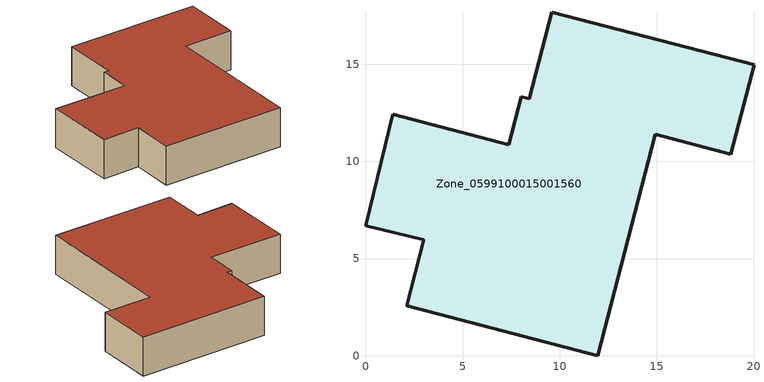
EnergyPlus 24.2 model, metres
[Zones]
Zone_0599100015001560
 floor ground (C_G): 11.96,0 2.12,2.56 3,5.96 0,6.68 1.41,12.42 7.38,10.87 8.02,13.34 8.42,13.23 9.58,17.68 20,14.97 18.8,10.38 14.92,11.39 z0.75
 wall outside (C_F): 18.8,10.38 20,14.97 9.58,17.68 8.42,13.23 8.02,13.34 7.38,10.87 1.41,12.42 0,6.68 3,5.96 2.12,2.56 11.96,0 14.92,11.39 18.8,10.38 z0.75:3.95
 roof outside (C_R): 11.96,0 14.92,11.39 18.8,10.38 20,14.97 9.58,17.68 8.42,13.23 8.02,13.34 7.38,10.87 1.41,12.42 0,6.68 3,5.96 2.12,2.56 z3.95
[BUILDING]
Pand.0599100015001560: North Axis=0; Terrain=City; Loads Convergence Tolerance Value=0.04; Temperature Convergence Tolerance Value=0.4; Solar Distribution=FullExterior; Maximum Number of Warmup Days=25; Minimum Number of Warmup Days=1
[Site:Location]
Rotterdam.The.Hague.AP_ZH_NLD Design_Conditions: Latitude=51.96; Longitude=4.45; Time Zone=1; Elevation=-4.5
[SITE:GROUNDTEMPERATURE:BUILDINGSURFACE]
18, 18, 18, 18, 18, 18, 18, 18, 18, 18, 18, 18
[MATERIAL] Thermal Absorptance=0.9; Solar Absorptance=0.7; Visible Absorptance=0.7
Name | Roughness | Thickness | Conductivity | Density | Specific Heat
G.D.1965 | MediumSmooth | 0.15 | 1 | 540 | 1210
F.D.1965 | Rough | 0.3 | 0.857143 | 1920 | 840
R.D.1965 | MediumRough | 0.2 | 0.08 | 1500 | 1000
[CONSTRUCTION]
C_G: G.D.1965
C_F: F.D.1965
C_R: R.D.1965
[ZONE]
Zone_0599100015001560: Type=1; Multiplier=1; Ceiling Height=Autocalculate; Volume=Autocalculate; Floor Area=autocalculate; Part of Total Floor Area=Yes
[ZONEINFILTRATION:DESIGNFLOWRATE]
Infil_Zone_0599100015001560: Zone or ZoneList or Space or SpaceList=Zone_0599100015001560; Schedule=AlwaysOn; Design Flow Rate Calculation Method=Flow/Area; Flow Rate per Floor Area=0.0042; Constant Term Coefficient=1; Temperature Term Coefficient=0; Velocity Term Coefficient=0; Velocity Squared Term Coefficient=0
[HVACTEMPLATE:ZONE:IDEALLOADSAIRSYSTEM]
Zone_0599100015001560: Maximum Heating Supply Air Temperature=50; Minimum Cooling Supply Air Temperature=13; Maximum Heating Supply Air Humidity Ratio=0.0156; Minimum Cooling Supply Air Humidity Ratio=0.0077; Heating Limit=NoLimit; Cooling Limit=NoLimit; Dehumidification Control Type=ConstantSensibleHeatRatio; Cooling Sensible Heat Ratio=0.7; Dehumidification Setpoint=60; Humidification Control Type=None; Humidification Setpoint=30; Outdoor Air Method=None; Outdoor Air Flow Rate per Person=0.00944; Outdoor Air Flow Rate per Zone Floor Area=0; Outdoor Air Flow Rate per Zone=0; Demand Controlled Ventilation Type=None; Outdoor Air Economizer Type=NoEconomizer; Heat Recovery Type=None; Sensible Heat Recovery Effectiveness=0.7; Latent Heat Recovery Effectiveness=0.65
[ZONECONTROL:THERMOSTAT]
ThermostatControl_Zone_0599100015001560: Zone or ZoneList=Zone_0599100015001560; Control Type Schedule=DualSetpointControlType; Control 1=Thermostat_Zone_0599100015001560; Temperature Difference Between Cutout And Setpoint=0
[THERMOSTATSETPOINT:DUALSETPOINT]
Thermostat_Zone_0599100015001560: Heating Setpoint Temperature Schedule=HeatingSetpoint_Zone_0599100015001560; Cooling Setpoint Temperature Schedule=CoolingSetpoint_Zone_0599100015001560
[SCHEDULE:COMPACT]
HeatingSetpoint_Zone_0599100015001560: Through: 12/31, For: AllDays, Until: 24:00, 21
CoolingSetpoint_Zone_0599100015001560: Through: 12/31, For: AllDays, Until: 24:00, 24
DualSetpointControlType: Through: 12/31, For: AllDays, Until: 24:00, 4
AlwaysOn: Through: 12/31, For: AllDays, Until: 24:00, 1
